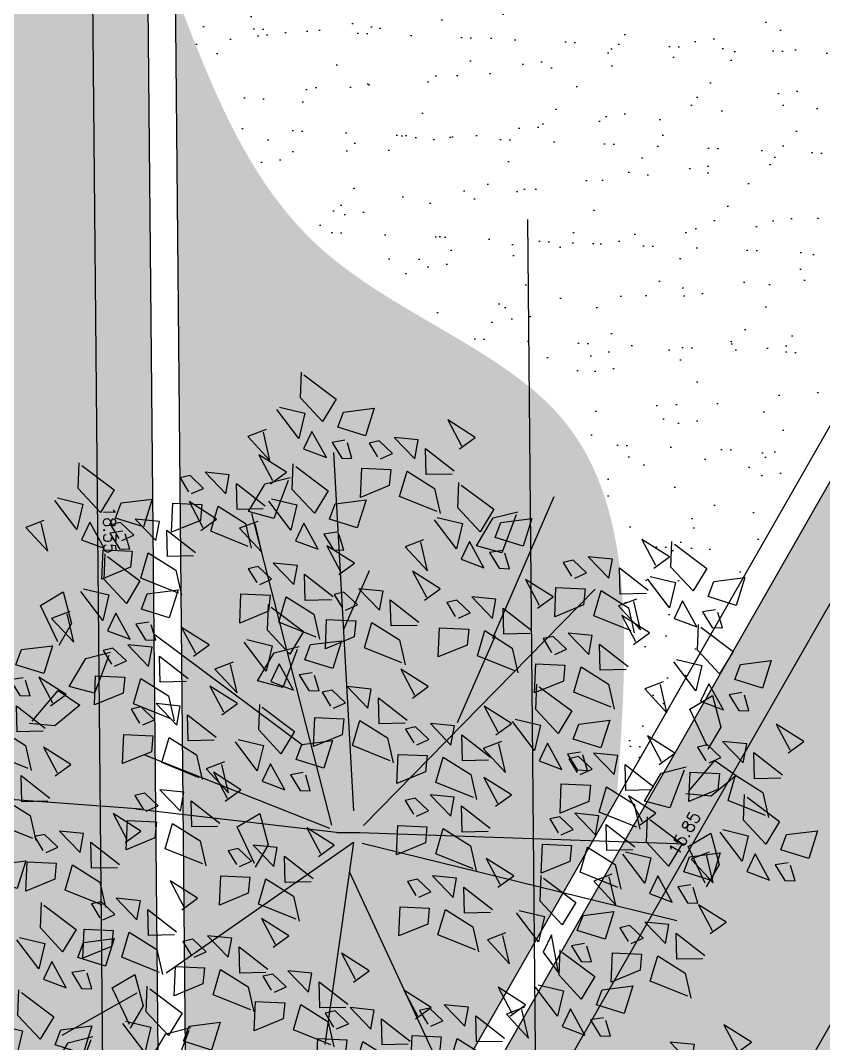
# Model space of a CAD drawing. Header units: millimetres. Extents: x 460 to 723, y 360 to 962.
# Drawn here: x 583.92 to 590.51, y 525.47 to 533.87 of the extents above; entities that cross this region are included whole.
import ezdxf

# ---------------------------------------------------------------- set-up
doc = ezdxf.new("R2010")
doc.units = ezdxf.units.MM
doc.layers.get('0').update_dxf_attribs({"true_color": 0xc2ced6})
for name, color, linetype in [('00_Lotes', 224, 'Continuous'), ('0_RETIROS', 84, 'Continuous'), ('A-AREA DE TALUD', 82, 'Continuous'), ('ARBOLES', 7, 'Continuous'), ('G-ACOTADO LOTES', 251, 'Continuous')]:
    doc.layers.add(name, color=color, linetype=linetype)
doc.layers.add('Menorca-Parques-A-Arboles', color=74, linetype='Continuous', lineweight=18)
doc.layers.add('Menorca-Parques-A-Bruñas', color=252, linetype='Continuous', lineweight=5)
doc.styles.add('01COTAS', font='romans.shx')
doc.dimstyles.new('DIM-50-PLANTA', dxfattribs={"dimscale": 0.05, "dimtxt": 2, "dimasz": 2, "dimexe": 2, "dimexo": 2, "dimgap": 1, "dimtad": 1, "dimzin": 4, "dimdsep": 46, "dimtxsty": '01COTAS', "dimblk": 'ARCHTICK', "dimcen": 25, "dimclrd": 256, "dimclre": 256, "dimclrt": 2, "dimadec": 0, "dimazin": 3, "dimtfac": 1, "dimtmove": 2, "dimatfit": 3, "dimfxl": 2, "dimtolj": 1, "dimtzin": 0, "dimarcsym": 0})

# ---------------------------------------------------------------- blocks, each defined once
blk = doc.blocks.new('rrety')
at = {"layer": 'ARBOLES', "color": 2}
for p, q in [((498.09646, 232.62747), (498.09636, 232.60205)), ((498.08221, 232.59082), (498.0767, 232.6219)), ((498.09636, 232.60205), (498.0822, 232.58799)), ((498.03434, 232.58234), (498.03424, 232.55693)), ((498.02009, 232.54569), (498.01458, 232.57678)), ((498.06066, 232.54742), (498.06046, 232.56737)), ((498.06248, 232.56539), (498.0886, 232.54767)), ((498.03424, 232.55693), (498.02008, 232.54287)), ((498.0788, 232.52962), (498.06066, 232.54742)), ((498.0886, 232.54767), (498.0788, 232.52962)), ((498.0409, 232.38948), (498.04069, 232.40944)), ((498.04271, 232.40746), (498.06883, 232.38973)), ((498.2316, 232.3946), (498.24968, 232.40305)), ((498.24871, 232.40039), (498.24339, 232.36928)), ((498.05904, 232.37169), (498.0409, 232.38948)), ((498.06883, 232.38973), (498.05904, 232.37169)), ((498.22291, 232.37072), (498.2316, 232.3946)), ((498.24339, 232.36928), (498.22291, 232.37072)), ((498.21788, 232.3568), (498.23765, 232.36237)), ((498.2234, 232.32572), (498.21788, 232.3568)), ((498.23765, 232.36237), (498.23754, 232.33696)), ((498.26115, 232.31898), (498.26094, 232.33893)), ((498.23754, 232.33696), (498.22339, 232.32289)), ((498.26296, 232.33696), (498.28908, 232.31923)), ((498.27929, 232.30118), (498.26115, 232.31898)), ((498.28908, 232.31923), (498.27929, 232.30118)), ((498.09364, 232.27783), (498.1134, 232.2834)), ((498.1134, 232.2834), (498.1133, 232.25799)), ((498.09916, 232.24675), (498.09364, 232.27783)), ((498.1133, 232.25799), (498.09915, 232.24393)), ((497.80562, 232.21008), (497.80552, 232.18466)), ((497.80552, 232.18466), (497.79136, 232.1706)), ((498.16706, 232.16785), (498.18682, 232.17342)), ((498.18682, 232.17342), (498.18672, 232.148)), ((498.17257, 232.13676), (498.16706, 232.16785)), ((497.78576, 232.148), (497.81188, 232.13028)), ((498.18672, 232.148), (498.17256, 232.13394)), ((497.80208, 232.11223), (497.78394, 232.13003)), ((497.81188, 232.13028), (497.80208, 232.11223))]:
    blk.add_line(p, q, dxfattribs=at)
at = {"layer": 'ARBOLES', "color": 108}
for p, q in [((497.73029, 232.22309), (497.73009, 232.24305)), ((497.73211, 232.24107), (497.75823, 232.22334)), ((497.74843, 232.2053), (497.73029, 232.22309)), ((497.75823, 232.22334), (497.74843, 232.2053)), ((497.78586, 232.20451), (497.80562, 232.21008)), ((497.79138, 232.17343), (497.78586, 232.20451)), ((497.76287, 232.18027), (497.78095, 232.18871)), ((497.75417, 232.15639), (497.76287, 232.18027)), ((497.77998, 232.18606), (497.77466, 232.15494)), ((497.77466, 232.15494), (497.75417, 232.15639)), ((497.78394, 232.13003), (497.78374, 232.14998)), ((498.00046, 232.10016), (498.02022, 232.10573)), ((498.00597, 232.06908), (498.00046, 232.10016)), ((498.02022, 232.10573), (498.02012, 232.08032)), ((498.02012, 232.08032), (498.00596, 232.06626))]:
    blk.add_line(p, q, dxfattribs=at)
at = {"layer": 'ARBOLES', "color": 92}
for points in [[(498.15113, 232.61827), (498.13169, 232.61226), (498.12566, 232.63169), (498.15193, 232.62098)], [(498.14775, 232.58692), (498.11636, 232.59033), (498.11655, 232.61086), (498.14092, 232.60365), (498.15045, 232.58612)], [(498.10633, 232.59624), (498.08719, 232.58132), (498.08196, 232.60345), (498.10412, 232.60866), (498.10633, 232.59624)], [(498.06642, 232.56469), (498.04698, 232.55868), (498.04095, 232.57811), (498.06722, 232.56739)], [(498.13952, 232.55399), (498.1381, 232.56912), (498.11946, 232.56581), (498.13952, 232.55399)], [(498.1709, 232.55059), (498.15145, 232.54458), (498.14542, 232.56401), (498.1717, 232.55329)], [(498.02162, 232.54266), (498.00248, 232.52773), (497.99725, 232.54987), (498.01941, 232.55507), (498.02162, 232.54266)], [(498.06304, 232.53334), (498.03165, 232.53675), (498.03184, 232.55728), (498.05621, 232.55007), (498.06574, 232.53254)], [(498.11385, 232.54688), (498.12167, 232.55339), (498.10893, 232.5601), (498.10192, 232.5563), (498.11115, 232.54768)], [(498.02927, 232.50883), (498.04392, 232.52818), (498.05468, 232.50814), (498.03462, 232.4974), (498.02927, 232.50883)], [(498.0631, 232.51843), (498.0943, 232.52323), (498.09941, 232.50334), (498.07401, 232.50403), (498.06028, 232.51851)], [(497.90503, 232.50036), (497.91968, 232.51972), (497.93044, 232.49968), (497.91037, 232.48894), (497.90503, 232.50036)], [(497.86262, 232.49869), (497.89382, 232.50349), (497.89893, 232.4836), (497.87353, 232.48429), (497.85979, 232.49876)], [(498.12207, 232.50555), (498.1162, 232.49725), (498.13023, 232.49405), (498.13603, 232.49953), (498.12489, 232.50548)], [(498.04583, 232.49427), (498.03996, 232.48597), (498.05399, 232.48277), (498.05979, 232.48825), (498.04865, 232.4942)], [(498.09911, 232.49207), (498.10437, 232.47782), (498.12154, 232.48582), (498.09911, 232.49207)], [(497.92159, 232.48581), (497.91571, 232.47751), (497.92975, 232.47431), (497.93555, 232.47979), (497.92441, 232.48574)], [(497.97806, 232.48581), (497.97219, 232.47751), (497.98623, 232.47431), (497.99202, 232.47979), (497.98088, 232.48574)], [(497.99167, 232.47599), (498.00891, 232.48681), (498.01974, 232.46959), (497.99159, 232.47317)], [(498.18701, 232.48299), (498.18114, 232.47469), (498.19518, 232.47149), (498.20098, 232.47697), (498.18984, 232.48292)], [(498.20146, 232.47895), (498.23266, 232.48375), (498.23777, 232.46386), (498.21237, 232.46455), (498.19864, 232.47902)], [(497.84291, 232.46088), (497.85756, 232.48024), (497.86832, 232.4602), (497.84825, 232.44945), (497.84291, 232.46088)], [(497.9239, 232.46753), (497.94114, 232.47834), (497.95197, 232.46113), (497.92382, 232.46471)], [(498.02287, 232.48079), (498.02813, 232.46654), (498.0453, 232.47454), (498.02287, 232.48079)], [(497.9551, 232.47233), (497.96037, 232.45808), (497.97753, 232.46608), (497.9551, 232.47233)], [(497.99678, 232.4561), (497.99075, 232.44216), (498.01616, 232.44147), (497.9967, 232.45328)], [(498.20627, 232.44778), (498.22351, 232.4586), (498.23434, 232.44138), (498.20619, 232.44496)], [(497.85947, 232.44633), (497.85359, 232.43802), (497.86763, 232.43482), (497.87343, 232.44031), (497.86229, 232.44625)], [(497.87254, 232.44764), (497.86651, 232.4337), (497.89192, 232.43301), (497.87246, 232.44482)], [(497.92901, 232.44764), (497.92299, 232.4337), (497.94839, 232.43301), (497.92894, 232.44482)], [(498.11963, 232.42986), (498.13428, 232.44921), (498.14504, 232.42917), (498.12497, 232.41843), (498.11963, 232.42986)], [(498.13796, 232.44482), (498.13194, 232.43088), (498.15734, 232.43019), (498.13789, 232.442)], [(498.23252, 232.43382), (498.26372, 232.43862), (498.26883, 232.41874), (498.24343, 232.41942), (498.2297, 232.4339)], [(497.83651, 232.43284), (497.84177, 232.41859), (497.85893, 232.4266), (497.83651, 232.43284)], [(497.99251, 232.42818), (498.02371, 232.43298), (498.02882, 232.4131), (498.00342, 232.41378), (497.98968, 232.42826)], [(498.07722, 232.42818), (498.10842, 232.43298), (498.11353, 232.4131), (498.08813, 232.41378), (498.07439, 232.42826)], [(498.21138, 232.4279), (498.20535, 232.41395), (498.23076, 232.41327), (498.2113, 232.42508)], [(498.13619, 232.41531), (498.13031, 232.407), (498.14435, 232.4038), (498.15015, 232.40929), (498.13901, 232.41523)], [(498.23733, 232.40266), (498.25457, 232.41348), (498.2654, 232.39626), (498.23725, 232.39984)], [(497.99731, 232.39702), (498.01455, 232.40784), (498.02539, 232.39062), (497.99724, 232.3942)], [(498.08202, 232.39702), (498.09927, 232.40784), (498.1101, 232.39062), (498.08195, 232.3942)], [(498.11323, 232.40182), (498.11849, 232.38757), (498.13566, 232.39557), (498.11323, 232.40182)], [(498.15634, 232.37346), (498.17099, 232.39281), (498.18174, 232.37277), (498.16168, 232.36203), (498.15634, 232.37346)], [(498.27198, 232.37485), (498.2798, 232.38136), (498.26706, 232.38807), (498.26004, 232.38427), (498.26927, 232.37565)], [(497.85979, 232.37742), (497.89099, 232.38222), (497.89611, 232.36233), (497.8707, 232.36302), (497.85697, 232.3775)], [(498.24244, 232.38277), (498.23641, 232.36883), (498.26182, 232.36815), (498.24236, 232.37996)], [(498.00243, 232.37713), (497.9964, 232.36319), (498.02181, 232.3625), (498.00235, 232.37431)], [(498.08714, 232.37713), (498.08111, 232.36319), (498.10652, 232.3625), (498.08706, 232.37431)], [(498.10332, 232.35115), (498.11274, 232.36306), (498.08837, 232.37028), (498.10412, 232.35385)], [(498.1987, 232.34525), (498.21334, 232.36461), (498.2241, 232.34457), (498.20404, 232.33383), (498.1987, 232.34525)], [(498.28422, 232.35652), (498.26508, 232.3416), (498.25986, 232.36373), (498.28201, 232.36894), (498.28422, 232.35652)], [(498.07175, 232.33402), (498.07033, 232.34914), (498.05169, 232.34584), (498.07175, 232.33402)], [(498.11873, 232.34062), (498.13597, 232.35144), (498.14681, 232.33422), (498.11866, 232.3378)], [(497.93609, 232.32551), (497.95074, 232.34487), (497.9615, 232.32483), (497.94143, 232.31408), (497.93609, 232.32551)], [(498.04609, 232.32691), (498.0539, 232.33342), (498.04116, 232.34013), (498.03415, 232.33632), (498.04338, 232.32771)], [(498.10313, 232.33061), (498.08369, 232.3246), (498.07766, 232.34403), (498.10393, 232.33332)], [(498.14993, 232.34542), (498.1552, 232.33117), (498.17236, 232.33917), (498.14993, 232.34542)], [(497.84279, 232.30208), (497.8114, 232.30549), (497.81159, 232.32602), (497.83596, 232.31881), (497.8455, 232.30128)], [(497.89368, 232.32384), (497.92488, 232.32864), (497.92999, 232.30875), (497.90459, 232.30944), (497.89085, 232.32391)], [(498.09974, 232.29926), (498.06836, 232.30267), (498.06855, 232.3232), (498.09291, 232.31599), (498.10245, 232.29846)], [(498.16109, 232.31241), (498.17833, 232.32323), (498.18916, 232.30601), (498.16101, 232.3096)], [(498.21525, 232.3307), (498.20938, 232.3224), (498.22341, 232.3192), (498.22921, 232.32468), (498.21807, 232.33063)], [(498.26709, 232.31166), (498.27651, 232.32358), (498.25214, 232.33079), (498.26789, 232.31437)], [(498.12385, 232.32073), (498.11782, 232.30679), (498.14322, 232.3061), (498.12377, 232.31791)], [(498.19229, 232.31721), (498.19755, 232.30297), (498.21472, 232.31097), (498.19229, 232.31721)], [(497.95265, 232.31096), (497.94678, 232.30265), (497.96081, 232.29945), (497.96661, 232.30494), (497.95547, 232.31088)], [(498.23552, 232.29454), (498.23411, 232.30966), (498.21546, 232.30636), (498.23552, 232.29454)], [(497.83162, 232.28039), (497.84626, 232.29974), (497.85702, 232.2797), (497.83696, 232.26896), (497.83162, 232.28039)], [(497.89849, 232.29267), (497.91573, 232.30349), (497.92656, 232.28627), (497.89841, 232.28985)], [(498.20986, 232.28743), (498.21767, 232.29394), (498.20494, 232.30065), (498.19792, 232.29684), (498.20715, 232.28823)], [(498.26691, 232.29113), (498.24746, 232.28512), (498.24143, 232.30455), (498.26771, 232.29384)], [(497.92969, 232.29747), (497.93495, 232.28323), (497.95212, 232.29123), (497.92969, 232.29747)], [(497.96433, 232.27757), (497.97898, 232.29692), (497.98973, 232.27688), (497.96967, 232.26614), (497.96433, 232.27757)], [(498.1662, 232.29253), (498.16017, 232.27858), (498.18558, 232.2779), (498.16612, 232.28971)], [(497.99251, 232.28435), (498.02371, 232.28915), (498.02882, 232.26927), (498.00342, 232.26995), (497.98968, 232.28443)], [(498.10563, 232.26351), (498.10422, 232.27864), (498.08557, 232.27533), (498.10563, 232.26351)], [(498.24387, 232.25783), (498.25852, 232.27718), (498.26928, 232.25714), (498.24922, 232.2464), (498.24387, 232.25783)], [(498.32074, 232.2609), (498.33016, 232.27282), (498.30579, 232.28003), (498.32154, 232.2636)], [(498.13363, 232.22876), (498.10224, 232.23216), (498.10243, 232.2527), (498.1268, 232.24549), (498.13634, 232.22796)], [(498.13375, 232.23245), (498.1484, 232.2518), (498.15915, 232.23176), (498.13909, 232.22102), (498.13375, 232.23245)], [(498.32056, 232.24037), (498.30111, 232.23436), (498.29508, 232.25379), (498.32136, 232.24307)], [(498.26351, 232.23666), (498.27132, 232.24317), (498.25859, 232.24988), (498.25157, 232.24608), (498.2608, 232.23746)], [(498.26043, 232.24328), (498.25456, 232.23497), (498.26859, 232.23177), (498.27439, 232.23726), (498.26325, 232.2432)], [(498.09134, 232.23077), (498.12254, 232.23557), (498.12765, 232.21568), (498.10225, 232.21637), (498.08851, 232.23085)], [(498.20627, 232.22499), (498.22351, 232.23581), (498.23434, 232.21859), (498.20619, 232.22217)], [(498.06598, 232.21553), (498.08063, 232.23488), (498.09139, 232.21484), (498.07132, 232.2041), (498.06598, 232.21553)], [(498.23747, 232.22979), (498.24273, 232.21554), (498.2599, 232.22354), (498.23747, 232.22979)], [(497.89386, 232.20993), (497.89244, 232.22505), (497.8738, 232.22175), (497.89386, 232.20993)], [(498.02357, 232.21385), (498.05477, 232.21865), (498.05988, 232.19876), (498.03448, 232.19945), (498.02074, 232.21393)], [(498.15031, 232.21789), (498.14443, 232.20959), (498.15847, 232.20639), (498.16427, 232.21187), (498.15313, 232.21782)], [(498.21138, 232.2051), (498.20535, 232.19116), (498.23076, 232.19047), (498.2113, 232.20228)], [(498.17673, 232.17629), (498.18615, 232.18821), (498.16178, 232.19542), (498.17753, 232.179)], [(498.17322, 232.19693), (498.20442, 232.20173), (498.20954, 232.18184), (498.18413, 232.18253), (498.1704, 232.197)], [(497.90786, 232.16194), (497.9225, 232.18129), (497.93326, 232.16126), (497.9132, 232.15051), (497.90786, 232.16194)], [(498.17803, 232.16576), (498.19527, 232.17658), (498.2061, 232.15936), (498.17795, 232.16295)], [(498.17655, 232.15576), (498.1571, 232.14975), (498.15107, 232.16918), (498.17735, 232.15847)], [(498.03349, 232.1628), (498.02746, 232.14886), (498.05287, 232.14817), (498.03341, 232.15998)], [(497.98051, 232.148), (497.98578, 232.13376), (498.00294, 232.14176), (497.98051, 232.148)], [(498.17316, 232.12441), (498.14178, 232.12782), (498.14196, 232.14835), (498.16633, 232.14114), (498.17587, 232.12361)]]:
    blk.add_lwpolyline(points, dxfattribs=at)
at = {"layer": 'ARBOLES', "color": 32}
for points in [[(498.06985, 232.54141), (498.10356, 232.59957)], [(497.98461, 232.35387), (498.05816, 232.51611)], [(497.97541, 232.3753), (497.77925, 232.50999)], [(497.98461, 232.35387), (497.92331, 232.50081)], [(498.14034, 232.4159), (498.23842, 232.46488)], [(497.99993, 232.35387), (498.14398, 232.41816)], [(498.00606, 232.35387), (498.15931, 232.37836)], [(497.97848, 232.35081), (497.73634, 232.27734)], [(498.00606, 232.35081), (498.18383, 232.17326)], [(497.98461, 232.34469), (497.76086, 232.22224)], [(497.98461, 232.33857), (497.92331, 232.08755)], [(497.99687, 232.33244), (498.15318, 232.09979)], [(498.05759, 232.30876), (498.20164, 232.29345)], [(497.97177, 232.15876), (497.96258, 232.23223)], [(497.97235, 232.16102), (497.98767, 232.04163)]]:
    blk.add_lwpolyline(points, dxfattribs=at)
at = {"layer": 'ARBOLES', "color": 2}
for points in [[(498.1261, 232.52855), (498.10696, 232.51363), (498.10173, 232.53577), (498.12388, 232.54097), (498.1261, 232.52855)], [(498.10551, 232.52011), (498.12016, 232.53946), (498.13092, 232.51942), (498.11086, 232.50868), (498.10551, 232.52011)], [(498.16751, 232.51924), (498.13613, 232.52264), (498.13631, 232.54318), (498.16068, 232.53597), (498.17022, 232.51844)], [(498.21646, 232.51163), (498.19732, 232.49671), (498.19209, 232.51884), (498.21424, 232.52405), (498.21646, 232.51163)], [(497.96151, 232.50036), (497.97615, 232.51972), (497.98691, 232.49968), (497.96685, 232.48894), (497.96151, 232.50036)], [(498.17046, 232.49754), (498.1851, 232.5169), (498.19586, 232.49686), (498.1758, 232.48612), (498.17046, 232.49754)], [(497.98686, 232.50715), (498.01806, 232.51195), (498.02317, 232.49206), (497.99777, 232.49275), (497.98404, 232.50723)], [(497.91909, 232.49869), (497.95029, 232.50349), (497.9554, 232.4836), (497.93, 232.48429), (497.91627, 232.49876)], [(498.12804, 232.49587), (498.15924, 232.50067), (498.16436, 232.48078), (498.13895, 232.48147), (498.12522, 232.49594)], [(498.06791, 232.48727), (498.08515, 232.49809), (498.09598, 232.48087), (498.06783, 232.48445)], [(497.86743, 232.46753), (497.88467, 232.47834), (497.8955, 232.46113), (497.86735, 232.46471)], [(498.13285, 232.46471), (498.15009, 232.47552), (498.16093, 232.4583), (498.13278, 232.46189)], [(498.07302, 232.46738), (498.06699, 232.45344), (498.0924, 232.45275), (498.07294, 232.46456)], [(498.16405, 232.46951), (498.16932, 232.45526), (498.18648, 232.46326), (498.16405, 232.46951)], [(497.80401, 232.39627), (497.81342, 232.40819), (497.78906, 232.4154), (497.80481, 232.39897)], [(498.05148, 232.41531), (498.0456, 232.407), (498.05964, 232.4038), (498.06544, 232.40929), (498.0543, 232.41523)], [(498.02852, 232.40182), (498.03378, 232.38757), (498.05094, 232.39557), (498.02852, 232.40182)], [(498.11392, 232.37178), (498.14513, 232.37658), (498.15024, 232.35669), (498.12483, 232.35738), (498.1111, 232.37186)], [(497.80043, 232.34439), (497.76905, 232.34779), (497.76924, 232.36833), (497.7936, 232.36111), (497.80314, 232.34359)], [(497.81479, 232.33684), (497.81338, 232.35196), (497.79495, 232.3598), (497.81479, 232.33684)], [(498.1729, 232.3589), (498.16702, 232.3506), (498.18106, 232.3474), (498.18686, 232.35288), (498.17572, 232.35883)], [(498.1372, 232.28064), (498.14662, 232.29256), (498.12225, 232.29977), (498.138, 232.28335)], [(497.92191, 232.27589), (497.95312, 232.28069), (497.95823, 232.26081), (497.93282, 232.26149), (497.91909, 232.27597)], [(498.2221, 232.2691), (498.20296, 232.25417), (498.19773, 232.27631), (498.21989, 232.28152), (498.2221, 232.2691)], [(498.13702, 232.26011), (498.11757, 232.2541), (498.11154, 232.27353), (498.13782, 232.26281)], [(497.98089, 232.26302), (497.97501, 232.25471), (497.98905, 232.25151), (497.99485, 232.257), (497.98371, 232.26294)], [(498.00243, 232.2333), (497.9964, 232.21936), (498.02181, 232.21867), (498.00235, 232.23049)], [(498.27575, 232.21833), (498.25661, 232.20341), (498.25138, 232.22554), (498.27354, 232.23075), (498.27575, 232.21833)], [(497.86819, 232.20282), (497.87601, 232.20933), (497.86327, 232.21604), (497.85626, 232.21223), (497.86549, 232.20362)], [(497.83651, 232.20441), (497.84177, 232.19016), (497.85893, 232.19816), (497.83651, 232.20441)], [(498.09614, 232.19961), (498.11338, 232.21043), (498.12422, 232.19321), (498.09607, 232.19679)], [(497.88044, 232.18449), (497.8613, 232.16957), (497.85607, 232.1917), (497.87822, 232.19691), (497.88044, 232.18449)], [(497.92185, 232.17518), (497.89047, 232.17858), (497.89065, 232.19911), (497.91502, 232.1919), (497.92456, 232.17437)], [(498.05958, 232.18749), (498.06484, 232.17324), (498.08201, 232.18124), (498.05958, 232.18749)], [(497.81042, 232.17972), (497.80439, 232.16578), (497.82979, 232.16509), (497.81034, 232.1769)], [(498.00348, 232.16149), (497.9976, 232.15318), (498.01164, 232.14998), (498.01744, 232.15547), (498.0063, 232.16141)]]:
    blk.add_lwpolyline(points, dxfattribs=at)
at = {"layer": 'ARBOLES', "color": 98}
for points in [[(497.89863, 232.47233), (497.90389, 232.45808), (497.92106, 232.46608), (497.89863, 232.47233)], [(497.8005, 232.45921), (497.8317, 232.46401), (497.83681, 232.44412), (497.81141, 232.44481), (497.79767, 232.45928)], [(497.80382, 232.37574), (497.78437, 232.36973), (497.77835, 232.38916), (497.80462, 232.37844)], [(497.8646, 232.34626), (497.88184, 232.35708), (497.89268, 232.33986), (497.86453, 232.34344)], [(497.78913, 232.32973), (497.79695, 232.33624), (497.78421, 232.34295), (497.77719, 232.33914), (497.78642, 232.33053)], [(497.80137, 232.3114), (497.78223, 232.29648), (497.77701, 232.31861), (497.79916, 232.32382), (497.80137, 232.3114)], [(497.86971, 232.32637), (497.86369, 232.31243), (497.88909, 232.31174), (497.86964, 232.32355)], [(498.05833, 232.30858), (498.03919, 232.29366), (498.03396, 232.31579), (498.05612, 232.321), (498.05833, 232.30858)], [(497.79836, 232.27218), (497.80778, 232.2841), (497.78341, 232.29131), (497.79916, 232.27489)], [(497.7892, 232.27871), (497.8204, 232.28351), (497.82552, 232.26363), (497.80011, 232.26431), (497.78638, 232.27879)], [(497.9036, 232.27279), (497.89757, 232.25884), (497.92298, 232.25816), (497.90352, 232.26997)], [(497.84291, 232.23245), (497.85756, 232.2518), (497.86832, 232.23176), (497.84825, 232.22102), (497.84291, 232.23245)], [(497.92672, 232.24473), (497.94396, 232.25555), (497.9548, 232.23833), (497.92665, 232.24191)], [(497.92543, 232.22706), (497.93484, 232.23898), (497.91047, 232.24619), (497.92623, 232.22976)], [(497.95792, 232.24953), (497.96319, 232.23528), (497.98035, 232.24328), (497.95792, 232.24953)], [(498.09221, 232.23807), (498.07307, 232.22315), (498.06785, 232.24529), (498.09, 232.25049), (498.09221, 232.23807)], [(498.31717, 232.20902), (498.28578, 232.21242), (498.28597, 232.23296), (498.31034, 232.22574), (498.31988, 232.20822)], [(497.92524, 232.20653), (497.90579, 232.20052), (497.89976, 232.21995), (497.92604, 232.20923)], [(497.93184, 232.22484), (497.92581, 232.2109), (497.95121, 232.21021), (497.93176, 232.22202)], [(497.85947, 232.21789), (497.85359, 232.20959), (497.86763, 232.20639), (497.87343, 232.21187), (497.86229, 232.21782)], [(498.07598, 232.21386), (498.08211, 232.16488)], [(498.21564, 232.1986), (498.23028, 232.21796), (498.24104, 232.19792), (498.22098, 232.18718), (498.21564, 232.1986)], [(497.8053, 232.19961), (497.82254, 232.21043), (497.83338, 232.19321), (497.80523, 232.19679)], [(498.12734, 232.20441), (498.13261, 232.19016), (498.14977, 232.19816), (498.12734, 232.20441)], [(498.08254, 232.20097), (498.07666, 232.19267), (498.0907, 232.18947), (498.0965, 232.19495), (498.08536, 232.2009)], [(497.9445, 232.17437), (497.97571, 232.17917), (497.98082, 232.15928), (497.95541, 232.15997), (497.94168, 232.17444)], [(498.10126, 232.17972), (498.09523, 232.16578), (498.12063, 232.16509), (498.10118, 232.1769)], [(498.23219, 232.18405), (498.22632, 232.17575), (498.24036, 232.17255), (498.24615, 232.17803), (498.23502, 232.18398)], [(498.14516, 232.15917), (498.14375, 232.17429), (498.1251, 232.17099), (498.14516, 232.15917)], [(498.1195, 232.15206), (498.12732, 232.15857), (498.11458, 232.16528), (498.10756, 232.16147), (498.11679, 232.15286)], [(498.20923, 232.17056), (498.2145, 232.15632), (498.23166, 232.16432), (498.20923, 232.17056)], [(497.94931, 232.1432), (497.96655, 232.15402), (497.97739, 232.1368), (497.94924, 232.14038)], [(497.84072, 232.12271), (497.85013, 232.13463), (497.82576, 232.14184), (497.84152, 232.12541)]]:
    blk.add_lwpolyline(points, dxfattribs=at)
at = {"layer": 'ARBOLES', "color": 108}
for points in [[(498.03492, 232.42986), (498.04957, 232.44921), (498.06033, 232.42917), (498.04026, 232.41843), (498.03492, 232.42986)], [(497.8053, 232.42804), (497.82254, 232.43886), (497.83338, 232.42164), (497.80523, 232.42522)], [(497.81042, 232.40816), (497.80439, 232.39421), (497.82979, 232.39353), (497.81034, 232.40534)], [(497.90221, 232.3791), (497.91686, 232.39845), (497.92761, 232.37841), (497.90755, 232.36767), (497.90221, 232.3791)], [(497.77244, 232.37914), (497.77102, 232.39427), (497.75238, 232.39096), (497.77244, 232.37914)], [(497.74678, 232.37203), (497.75459, 232.37854), (497.74185, 232.38525), (497.73484, 232.38145), (497.74407, 232.37283)], [(497.84636, 232.35397), (497.85578, 232.36589), (497.83141, 232.3731), (497.84716, 232.35667)], [(497.66991, 232.36798), (497.67517, 232.35373), (497.69234, 232.36173), (497.66991, 232.36798)], [(497.75902, 232.3537), (497.73988, 232.33878), (497.73465, 232.36091), (497.75681, 232.36612), (497.75902, 232.3537)], [(497.91876, 232.36454), (497.91289, 232.35624), (497.92693, 232.35304), (497.93273, 232.35852), (497.92159, 232.36447)], [(497.8958, 232.35106), (497.90107, 232.33681), (497.91823, 232.34481), (497.8958, 232.35106)], [(498.15628, 232.34358), (498.18748, 232.34838), (498.19259, 232.32849), (498.16719, 232.32918), (498.15346, 232.34365)], [(497.64382, 232.34329), (497.63779, 232.32935), (497.6632, 232.32866), (497.64374, 232.34047)], [(497.74126, 232.32551), (497.75591, 232.34487), (497.76666, 232.32483), (497.7466, 232.31408), (497.74126, 232.32551)], [(497.84618, 232.33343), (497.82673, 232.32742), (497.8207, 232.34686), (497.84698, 232.33614)], [(497.69884, 232.32384), (497.73004, 232.32864), (497.73516, 232.30875), (497.70975, 232.30944), (497.69602, 232.32391)], [(497.75781, 232.31096), (497.75194, 232.30265), (497.76598, 232.29945), (497.77178, 232.30494), (497.76064, 232.31088)], [(497.70365, 232.29267), (497.72089, 232.30349), (497.73173, 232.28627), (497.70358, 232.28985)], [(498.03492, 232.28603), (498.04957, 232.30538), (498.06033, 232.28534), (498.04026, 232.2746), (498.03492, 232.28603)], [(497.73485, 232.29747), (497.74012, 232.28323), (497.75728, 232.29123), (497.73485, 232.29747)], [(498.26352, 232.25978), (498.23213, 232.26319), (498.23232, 232.28372), (498.25669, 232.27651), (498.26623, 232.25898)], [(497.70876, 232.27279), (497.70274, 232.25884), (497.72814, 232.25816), (497.70869, 232.26997)], [(497.76679, 232.25505), (497.76538, 232.27018), (497.74673, 232.26687), (497.76679, 232.25505)], [(498.05148, 232.27148), (498.0456, 232.26317), (498.05964, 232.25997), (498.06544, 232.26546), (498.0543, 232.2714)], [(498.07997, 232.2564), (498.08779, 232.26291), (498.07505, 232.26962), (498.06803, 232.26582), (498.07726, 232.2572)], [(497.74113, 232.24794), (497.74894, 232.25445), (497.73621, 232.26116), (497.72919, 232.25736), (497.73842, 232.24874)], [(497.79817, 232.25165), (497.77873, 232.24564), (497.7727, 232.26507), (497.79897, 232.25435)], [(497.84817, 232.26584), (497.8423, 232.25753), (497.85634, 232.25433), (497.86213, 232.25982), (497.851, 232.26576)], [(497.99731, 232.25319), (498.01455, 232.26401), (498.02539, 232.24679), (497.99724, 232.25037)], [(498.20146, 232.25615), (498.23266, 232.26095), (498.23777, 232.24107), (498.21237, 232.24175), (498.19864, 232.25623)], [(497.79401, 232.24755), (497.81125, 232.25837), (497.82208, 232.24115), (497.79393, 232.24473)], [(497.82521, 232.25235), (497.83048, 232.2381), (497.84764, 232.2461), (497.82521, 232.25235)], [(498.02852, 232.25799), (498.03378, 232.24374), (498.05094, 232.25174), (498.02852, 232.25799)], [(498.28917, 232.24377), (498.28776, 232.2589), (498.26911, 232.25559), (498.28917, 232.24377)], [(497.79479, 232.2203), (497.7634, 232.2237), (497.76359, 232.24424), (497.78796, 232.23703), (497.79749, 232.2195)], [(497.74189, 232.2186), (497.7513, 232.23052), (497.72694, 232.23773), (497.74269, 232.2213)], [(497.75337, 232.22961), (497.73423, 232.21469), (497.729, 232.23683), (497.75116, 232.24203), (497.75337, 232.22961)], [(497.8005, 232.23077), (497.8317, 232.23557), (497.83681, 232.21568), (497.81141, 232.21637), (497.79767, 232.23085)], [(497.79912, 232.22766), (497.7931, 232.21372), (497.8185, 232.21303), (497.79905, 232.22484)], [(497.71032, 232.20147), (497.7089, 232.21659), (497.69026, 232.21329), (497.71032, 232.20147)], [(497.7417, 232.19806), (497.72225, 232.19206), (497.71623, 232.21149), (497.7425, 232.20077)], [(497.68465, 232.19436), (497.69247, 232.20087), (497.67973, 232.20758), (497.67272, 232.20377), (497.68195, 232.19516)], [(497.98692, 232.17604), (498.00157, 232.1954), (498.01232, 232.17536), (497.99226, 232.16461), (497.98692, 232.17604)], [(497.6969, 232.17603), (497.67776, 232.16111), (497.67253, 232.18324), (497.69468, 232.18845), (497.6969, 232.17603)], [(497.73831, 232.16672), (497.70693, 232.17012), (497.70712, 232.19065), (497.73148, 232.18344), (497.74102, 232.16591)], [(497.76103, 232.17322), (497.77567, 232.19258), (497.78643, 232.17254), (497.76637, 232.16179), (497.76103, 232.17322)], [(498.02838, 232.18269), (498.04562, 232.19351), (498.05645, 232.17629), (498.0283, 232.17987)], [(497.71861, 232.17155), (497.74981, 232.17635), (497.75492, 232.15646), (497.72952, 232.15715), (497.71579, 232.17162)], [(497.86544, 232.16027), (497.89664, 232.16507), (497.90175, 232.14518), (497.87635, 232.14586), (497.86262, 232.16034)], [(497.77758, 232.15867), (497.77171, 232.15036), (497.78574, 232.14716), (497.79154, 232.15265), (497.7804, 232.15859)], [(497.72342, 232.14038), (497.74066, 232.1512), (497.75149, 232.13398), (497.72334, 232.13756)], [(497.92441, 232.14739), (497.91854, 232.13908), (497.93258, 232.13588), (497.93837, 232.14137), (497.92723, 232.14731)], [(497.75462, 232.14518), (497.75988, 232.13093), (497.77705, 232.13894), (497.75462, 232.14518)], [(497.87025, 232.1291), (497.88749, 232.13992), (497.89832, 232.1227), (497.87017, 232.12628)], [(498.05814, 232.12271), (498.06756, 232.13463), (498.04319, 232.14184), (498.05894, 232.12541)], [(498.13175, 232.13373), (498.11261, 232.1188), (498.10738, 232.14094), (498.12953, 232.14615), (498.13175, 232.13373)], [(498.18314, 232.14588), (498.17712, 232.13193), (498.20252, 232.13125), (498.18307, 232.14306)], [(497.90145, 232.1339), (497.90672, 232.11965), (497.92388, 232.12765), (497.90145, 232.1339)], [(497.95442, 232.12332), (497.9484, 232.10937), (497.9738, 232.10869), (497.95435, 232.1205)], [(498.20779, 232.11143), (498.21721, 232.12335), (498.19284, 232.13056), (498.20859, 232.11413)], [(497.72853, 232.1205), (497.7225, 232.10655), (497.74791, 232.10587), (497.72845, 232.11768)], [(497.80915, 232.10558), (497.80773, 232.12071), (497.78908, 232.1174), (497.80915, 232.10558)], [(497.84053, 232.10218), (497.82108, 232.09617), (497.81505, 232.1156), (497.84133, 232.10488)], [(497.9248, 232.10272), (497.93944, 232.12207), (497.9502, 232.10203), (497.93014, 232.09129), (497.9248, 232.10272)], [(498.02657, 232.10558), (498.02515, 232.12071), (498.00651, 232.1174), (498.02657, 232.10558)], [(498.05795, 232.10218), (498.03851, 232.09617), (498.03248, 232.1156), (498.05875, 232.10488)], [(498.10269, 232.0999), (498.11734, 232.11925), (498.12809, 232.09921), (498.10803, 232.08847), (498.10269, 232.0999)], [(497.78348, 232.09847), (497.7913, 232.10498), (497.77856, 232.11169), (497.77155, 232.10789), (497.78078, 232.09927)], [(497.87536, 232.10922), (497.86934, 232.09527), (497.89474, 232.09459), (497.87529, 232.1064)], [(498.00091, 232.09847), (498.00872, 232.10498), (497.99598, 232.11169), (497.98897, 232.10789), (497.9982, 232.09927)], [(498.17622, 232.0943), (498.17481, 232.10943), (498.15616, 232.10612), (498.17622, 232.0943)], [(497.88238, 232.10104), (497.91358, 232.10584), (497.9187, 232.08596), (497.89329, 232.08664), (497.87956, 232.10112)], [(498.06027, 232.09822), (498.09148, 232.10302), (498.09659, 232.08313), (498.07118, 232.08382), (498.05745, 232.0983)], [(498.15056, 232.08719), (498.15838, 232.0937), (498.14564, 232.10041), (498.13862, 232.09661), (498.14785, 232.08799)], [(498.20761, 232.0909), (498.18816, 232.08489), (498.18213, 232.10432), (498.20841, 232.0936)], [(497.79573, 232.08014), (497.77659, 232.06522), (497.77136, 232.08735), (497.79351, 232.09256), (497.79573, 232.08014)], [(497.83714, 232.07083), (497.80576, 232.07423), (497.80594, 232.09477), (497.83031, 232.08756), (497.83985, 232.07003)], [(497.89154, 232.07759), (497.90096, 232.08951), (497.87659, 232.09672), (497.89234, 232.08029)], [(498.01315, 232.08014), (497.99401, 232.06522), (497.98878, 232.08735), (498.01094, 232.09256), (498.01315, 232.08014)], [(498.05457, 232.07083), (498.02318, 232.07423), (498.02337, 232.09477), (498.04774, 232.08756), (498.05727, 232.07003)], [(497.94135, 232.08816), (497.93548, 232.07986), (497.94952, 232.07666), (497.95532, 232.08215), (497.94418, 232.08809)], [(498.11925, 232.08534), (498.11337, 232.07704), (498.12741, 232.07384), (498.13321, 232.07933), (498.12207, 232.08527)], [(498.20422, 232.05955), (498.17284, 232.06295), (498.17302, 232.08349), (498.19739, 232.07627), (498.20693, 232.05875)], [(497.85997, 232.06046), (497.85856, 232.07558), (497.83991, 232.07228), (497.85997, 232.06046)], [(497.88719, 232.06988), (497.90443, 232.0807), (497.91527, 232.06348), (497.88711, 232.06706)], [(498.06508, 232.06706), (498.08232, 232.07788), (498.09316, 232.06066), (498.06501, 232.06424)], [(498.16281, 232.06886), (498.14367, 232.05394), (498.13844, 232.07607), (498.16059, 232.08128), (498.16281, 232.06886)], [(497.89136, 232.05706), (497.87191, 232.05105), (497.86588, 232.07048), (497.89216, 232.05976)], [(497.91839, 232.07468), (497.92366, 232.06043), (497.94082, 232.06843), (497.91839, 232.07468)], [(498.09628, 232.07186), (498.10155, 232.05761), (498.11871, 232.06561), (498.09628, 232.07186)], [(497.83431, 232.05335), (497.84213, 232.05986), (497.82939, 232.06657), (497.82237, 232.06276), (497.8316, 232.05415)], [(497.84655, 232.03502), (497.82741, 232.0201), (497.82219, 232.04223), (497.84434, 232.04744), (497.84655, 232.03502)], [(497.88797, 232.02571), (497.85658, 232.02911), (497.85677, 232.04964), (497.88114, 232.04243), (497.89068, 232.0249)], [(497.8923, 232.04999), (497.88628, 232.03605), (497.91168, 232.03536), (497.89223, 232.04717)], [(498.0702, 232.04717), (498.06417, 232.03323), (498.08957, 232.03254), (498.07012, 232.04435)]]:
    blk.add_lwpolyline(points, dxfattribs=at)
at = {"layer": 'ARBOLES'}
blk.add_lwpolyline([(497.99993, 232.35387), (497.98461, 232.34469)], dxfattribs=at)
blk = doc.blocks.new('_ArchTick')
at = {"color": 0, "linetype": 'ByBlock', "const_width": 0.15}
blk.add_lwpolyline([(-0.5, -0.5), (0.5, 0.5)], dxfattribs=at)
blk = doc.blocks.new('*D263')
at = {"layer": 'Defpoints', "color": 0, "linetype": 'Continuous', "transparency": 16777216}
for p in [(592.9512, 534.2755), (585.0895, 520.513), (585.5202, 520.2669)]:
    blk.add_point(p, dxfattribs=at)
at = {"layer": 'Menorca-Parques-A-Bruñas', "linetype": 'Continuous', "lineweight": -2, "transparency": 16777216}
for p, q in [((593.382, 534.0294), (585.5202, 520.2669)), ((593.3781, 534.0317), (593.4688, 533.9798)), ((585.5163, 520.2692), (585.6071, 520.2173))]:
    blk.add_line(p, q, dxfattribs=at)
at = {"layer": 'Menorca-Parques-A-Bruñas', "linetype": 'Continuous', "lineweight": -2, "transparency": 16777216, "xscale": 0.1, "yscale": 0.1, "zscale": 0.1}
for p, rotation in [((593.382, 534.0294), 60.26305923808787), ((585.5202, 520.2669), 240.2630592380879)]:
    blk.add_blockref('_ArchTick', p, dxfattribs=dict(at, rotation=rotation))
at = {"layer": 'Menorca-Parques-A-Bruñas', "color": 2, "linetype": 'Continuous', "transparency": 16777216, "insert": (589.3643, 527.1978), "char_height": 0.1, "attachment_point": 5, "rotation": 60.26306, "style": '01COTAS'}
blk.add_mtext('\\A1;15.85', dxfattribs=at)
blk = doc.blocks.new('*D264')
at = {"layer": 'Defpoints', "color": 0, "linetype": 'Continuous', "transparency": 16777216}
for p in [(584.9153, 538.866), (584.6369, 520.5087), (585.0895, 520.513)]:
    blk.add_point(p, dxfattribs=at)
at = {"layer": 'Menorca-Parques-A-Bruñas', "linetype": 'Continuous', "lineweight": -2, "transparency": 16777216}
for p, q in [((584.4672, 538.8617), (584.3627, 538.8607)), ((584.4627, 538.8617), (584.6369, 520.5087)), ((584.6414, 520.5088), (584.5369, 520.5078))]:
    blk.add_line(p, q, dxfattribs=at)
at = {"layer": 'Menorca-Parques-A-Bruñas', "linetype": 'Continuous', "lineweight": -2, "transparency": 16777216, "xscale": 0.1, "yscale": 0.1, "zscale": 0.1}
for p, rotation in [((584.4627, 538.8617), 90.5436313363973), ((584.6369, 520.5087), 270.5436313363973)]:
    blk.add_blockref('_ArchTick', p, dxfattribs=dict(at, rotation=rotation))
at = {"layer": 'Menorca-Parques-A-Bruñas', "color": 2, "linetype": 'Continuous', "transparency": 16777216, "insert": (584.6498, 529.6861), "char_height": 0.1, "attachment_point": 5, "rotation": 270.54363, "style": '01COTAS'}
blk.add_mtext('\\A1;18.35', dxfattribs=at)
blk = doc.blocks.new('*D270')
at = {"layer": 'Defpoints', "color": 0, "linetype": 'Continuous', "transparency": 16777216}
for p in [(591.7501, 526.8768, -10.267), (590.1923, 524.9848), (590.565, 524.7719, -10.267)]:
    blk.add_point(p, dxfattribs=at)
at = {"layer": 'Menorca-Parques-A-Bruñas', "linetype": 'Continuous', "lineweight": -2, "transparency": 16777216}
for p, q in [((591.3905, 527.0822), (590.1923, 524.9848)), ((591.3082, 527.1293), (591.3037, 527.1318)), ((590.1102, 525.0317), (590.1055, 525.0344))]:
    blk.add_line(p, q, dxfattribs=at)
at = {"layer": 'Menorca-Parques-A-Bruñas', "linetype": 'Continuous', "lineweight": -2, "transparency": 16777216, "xscale": 0.1, "yscale": 0.1, "zscale": 0.1}
for p, rotation in [((591.3905, 527.0822), 60.2630619355247), ((590.1923, 524.9848), 240.2630619355247)]:
    blk.add_blockref('_ArchTick', p, dxfattribs=dict(at, rotation=rotation))
at = {"layer": 'Menorca-Parques-A-Bruñas', "color": 2, "linetype": 'Continuous', "transparency": 16777216, "insert": (590.7046, 526.0831), "char_height": 0.1, "attachment_point": 5, "rotation": 60.26306, "style": '01COTAS'}
blk.add_mtext('\\A1;2.42', dxfattribs=at)
blk = doc.blocks.new('*D276')
at = {"layer": 'Defpoints', "color": 0, "linetype": 'Continuous', "transparency": 16777216}
for p in [(600.1603, 536.2427), (581.8076, 504.1152), (582.2718, 503.85)]:
    blk.add_point(p, dxfattribs=at)
at = {"layer": 'Menorca-Parques-A-Bruñas', "linetype": 'Continuous', "lineweight": -2, "transparency": 16777216}
for p, q in [((600.6245, 535.9776), (582.2718, 503.85)), ((600.6205, 535.9798), (600.7113, 535.928)), ((582.2679, 503.8523), (582.3586, 503.8004))]:
    blk.add_line(p, q, dxfattribs=at)
at = {"layer": 'Menorca-Parques-A-Bruñas', "linetype": 'Continuous', "lineweight": -2, "transparency": 16777216, "xscale": 0.1, "yscale": 0.1, "zscale": 0.1}
for p, rotation in [((600.6245, 535.9776), 60.26305923354479), ((582.2718, 503.85), 240.2630592335447)]:
    blk.add_blockref('_ArchTick', p, dxfattribs=dict(at, rotation=rotation))
at = {"layer": 'Menorca-Parques-A-Bruñas', "color": 2, "linetype": 'Continuous', "transparency": 16777216, "insert": (591.3613, 519.9634), "char_height": 0.1, "attachment_point": 5, "rotation": 60.26306, "style": '01COTAS'}
blk.add_mtext('\\A1;37.00', dxfattribs=at)

msp = doc.modelspace()

# ---------------------------------------------------------------- hatches: boundary and pattern name
at = {"layer": 'A-AREA DE TALUD', "true_color": 0xcdcd98}
h = msp.add_hatch(dxfattribs=at)
h.set_pattern_fill('AR-SAND', color=9, scale=0.012078, angle=40.07509)
h.set_pattern_definition([(77.5750947866, (-410524.92446, -13002042.6709), (-0.395330194152, 0.439867143114), [0, -0.466294532984, 0, -0.521513622416, 0, -0.498505668486]), (47.5750947866, (-410524.9245, -13002042.6709), (-0.14192440596, 1.01200526065), [0, -0.251553629636, 0, -0.420278625124, 0, -0.161055677511]), (7.5750947866, (-410525.2132, -13002042.91383), (0.729905484133, 0.616363838232), [0, -0.153386359534, 0, -0.552190894323, 0, -0.72091588981]), (357.5750947866, (-410525.2132, -13002042.9138), (0.532328560034, 0.799730681003), [0, -0.076693179767, 0, -0.3619918085, 0, -0.414143170742])])
edge = h.paths.add_edge_path()
edge.add_line((588.8083, 527.4796), (592.6423, 534.1912))
edge.add_line((592.6423, 534.1912), (585.1455, 538.4737))
edge.add_line((585.1455, 538.4737), (585.187, 534.1018))
edge.add_spline(control_points=[(585.187, 534.1018), (585.485, 533.3187), (586.0805, 531.754), (589.0499, 530.7859), (588.8957, 528.6757), (588.8083, 527.4796)], knot_values=[0, 0, 0, 0, 1.602782, 3.202156, 5.295206, 5.295206, 5.295206, 5.295206], degree=3, periodic=0)
at = {"layer": 'G-ACOTADO LOTES'}
h = msp.add_hatch(color=45, dxfattribs=at)
h.dxf.hatch_style = 1
h.paths.add_polyline_path([(582.7272, 514.7677), (584.3474, 514.3441), (596.2468, 535.1748), (583.7505, 542.3132), (582.4744, 541.5339)])
h.paths.add_polyline_path([(585.0895, 520.513), (592.9512, 534.2755), (584.9153, 538.866)], flags=16)
at = {"layer": 'Menorca-Parques-A-Arboles', "lineweight": 5, "true_color": 0x148b29, "transparency": 33554687}
h = msp.add_hatch(color=104, dxfattribs=at)
h.dxf.hatch_style = 1
edge = h.paths.add_edge_path()
edge.add_line((585.187, 534.1018), (585.308, 521.3521))
edge.add_line((585.308, 521.3521), (588.8083, 527.4796))
edge.add_spline(control_points=[(588.8083, 527.4796), (588.8957, 528.6757), (589.0499, 530.7859), (586.0805, 531.754), (585.485, 533.3187), (585.187, 534.1018)], knot_values=[0, 0, 0, 0, 2.09305, 3.692424, 5.295206, 5.295206, 5.295206, 5.295206], degree=3, periodic=0)

# ---------------------------------------------------------------- linework, layer by layer
at = {"layer": '00_Lotes', "elevation": 2.0973}
for points in [[(585.0895, 520.513), (592.9512, 534.2755), (584.9153, 538.866)], [(585.308, 521.3521), (592.6423, 534.1912), (585.1455, 538.4737)]]:
    msp.add_lwpolyline(points, close=True, dxfattribs=at)
at = {"layer": '0_RETIROS', "color": 250, "ltscale": 0.05, "elevation": -8.1697}
msp.add_lwpolyline([(588.077, 532.2342), (588.3036, 507.6732)], dxfattribs=at)

# ---------------------------------------------------------------- block references
at = {"layer": 'Menorca-Parques-A-Arboles', "xscale": 10.50750065218044, "yscale": 10.50750065218044, "zscale": 10.50750065218044, "rotation": 149.3174356799145}
msp.add_blockref('rrety', (6332.532, -43.288, 2.0973), dxfattribs=at)

# ---------------------------------------------------------------- dimensions: what is measured, and where the dimension line sits
at = {"layer": 'Menorca-Parques-A-Bruñas', "linetype": 'Continuous'}
for p1, p2, distance, picture, middle in [((584.9153, 538.866, 2.0973), (585.0895, 520.513, 2.0973), -0.4526, '*D264', (584.6498, 529.6861, 2.0973)), ((600.1603, 536.2427, 2.0973), (581.8076, 504.1152, 2.0973), 0.5345, '*D276', (591.3613, 519.9634, 2.0973)), ((592.9512, 534.2755, 2.0973), (585.0895, 520.513, 2.0973), 0.4961, '*D263', (589.3643, 527.1978, 2.0973))]:
    dim = msp.add_aligned_dim(p1=p1, p2=p2, distance=distance, dimstyle='DIM-50-PLANTA', override={"dimfxl": 0.09, "dimfxlon": 1}, dxfattribs=at)
    dim.commit()
    dim.dimension.update_dxf_attribs({"geometry": picture, "text_midpoint": middle})
dim = msp.add_linear_dim(base=(590.1923, 524.9848, 2.0973), p1=(591.7501, 526.8768, -8.1697), p2=(590.565, 524.7719, -8.1697), angle=60.26306, dimstyle='DIM-50-PLANTA', override={"dimfxl": 0.09, "dimfxlon": 1}, dxfattribs=at)
dim.commit()
dim.dimension.update_dxf_attribs({"geometry": '*D270', "text_midpoint": (590.7046, 526.0831, 2.0973)})

doc.saveas('drawing.dxf')
